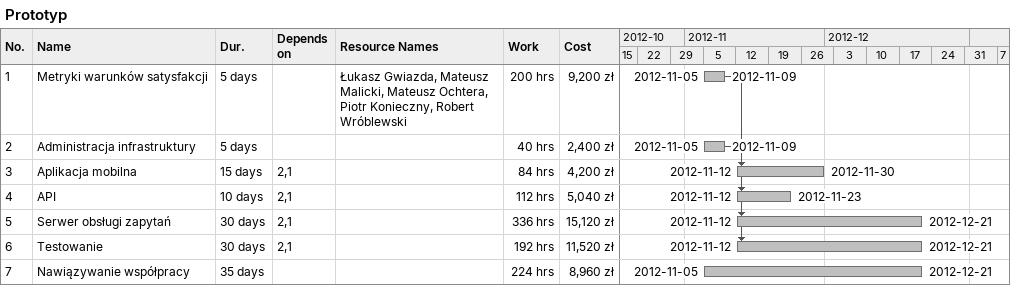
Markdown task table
Prototyp

| ID | Task | Duration | Start | Finish | Predecessors | Resources | Work (h) | Cost (zł) |
|---|---|---|---|---|---|---|---|---|
| 1 | Metryki warunków satysfakcji | 5d | 2012-11-05 | 2012-11-09 |  | Łukasz Gwiazda, Mateusz Malicki, Mateusz Ochtera, Piotr Konieczny, Robert Wróblewski | 200 | 9200 |
| 2 | Administracja infrastruktury | 5d | 2012-11-05 | 2012-11-09 |  |  | 40 | 2400 |
| 3 | Aplikacja mobilna | 15d | 2012-11-12 | 2012-11-30 | 2, 1 |  | 84 | 4200 |
| 4 | API | 10d | 2012-11-12 | 2012-11-23 | 2, 1 |  | 112 | 5040 |
| 5 | Serwer obsługi zapytań | 30d | 2012-11-12 | 2012-12-21 | 2, 1 |  | 336 | 15120 |
| 6 | Testowanie | 30d | 2012-11-12 | 2012-12-21 | 2, 1 |  | 192 | 11520 |
| 7 | Nawiązywanie współpracy | 35d | 2012-11-05 | 2012-12-21 |  |  | 224 | 8960 |
